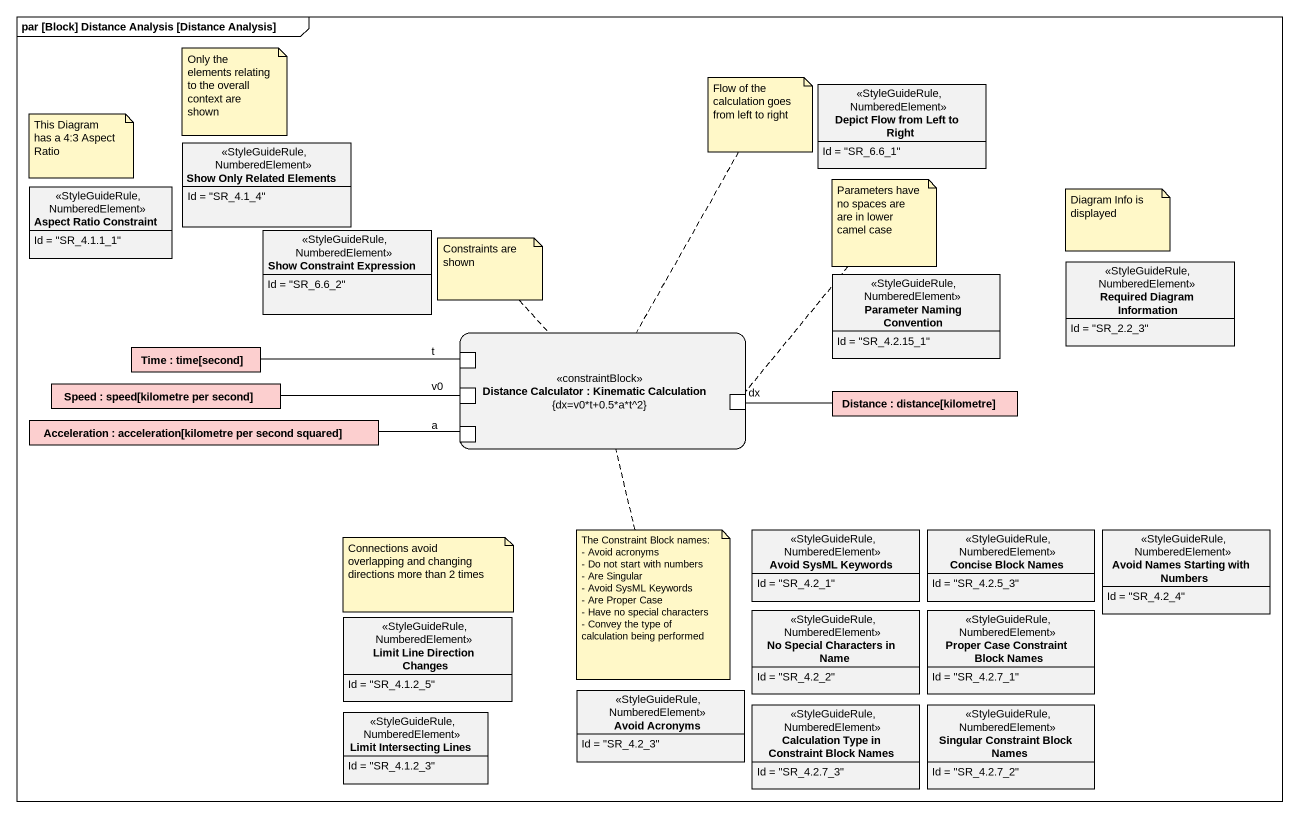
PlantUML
@startuml
mainframe par [Block] Distance Analysis [Distance Analysis]
allowmixing
hide circle
hide empty members
class "Depict Flow from Left to Right" as Depict_Flow_from_Left_to <<StyleGuideRule, NumberedElement>> {
  Id = "SR_6.6_1"
}
class "Show Only Related Elements" as Show_Only_Related_Elements <<StyleGuideRule, NumberedElement>> {
  Id = "SR_4.1_4"
}
class "Aspect Ratio Constraint" as Aspect_Ratio_Constraint <<StyleGuideRule, NumberedElement>> {
  Id = "SR_4.1.1_1"
}
class "Show Constraint Expression" as Show_Constraint_Expression <<StyleGuideRule, NumberedElement>> {
  Id = "SR_6.6_2"
}
class "Required Diagram Information" as Required_Diagram_Information <<StyleGuideRule, NumberedElement>> {
  Id = "SR_2.2_3"
}
class "Parameter Naming Convention" as Parameter_Naming_Convention <<StyleGuideRule, NumberedElement>> {
  Id = "SR_4.2.15_1"
}
rectangle "Time : time[second]" as Time #FCCFCF
rectangle "Distance Calculator : Kinematic Calculation\n{dx=v0*t+0.5*a*t^2}" as Distance_Calculator <<constraintBlock>> {
  port t
  port v0
  port dx
  port a
}
rectangle "Speed : speed[kilometre per second]" as Speed #FCCFCF
rectangle "Distance : distance[kilometre]" as Distance #FCCFCF
rectangle "Acceleration : acceleration[kilometre per second squared]" as Acceleration #FCCFCF
class "Avoid SysML Keywords" as Avoid_SysML_Keywords <<StyleGuideRule, NumberedElement>> {
  Id = "SR_4.2_1"
}
class "Concise Block Names" as Concise_Block_Names <<StyleGuideRule, NumberedElement>> {
  Id = "SR_4.2.5_3"
}
class "Avoid Names Starting with Numbers" as Avoid_Names_Starting_with <<StyleGuideRule, NumberedElement>> {
  Id = "SR_4.2_4"
}
class "Limit Line Direction Changes" as Limit_Line_Direction_Changes <<StyleGuideRule, NumberedElement>> {
  Id = "SR_4.1.2_5"
}
class "No Special Characters in Name" as No_Special_Characters_in <<StyleGuideRule, NumberedElement>> {
  Id = "SR_4.2_2"
}
class "Proper Case Constraint Block Names" as Proper_Case_Constraint <<StyleGuideRule, NumberedElement>> {
  Id = "SR_4.2.7_1"
}
class "Avoid Acronyms" as Avoid_Acronyms <<StyleGuideRule, NumberedElement>> {
  Id = "SR_4.2_3"
}
class "Limit Intersecting Lines" as Limit_Intersecting_Lines <<StyleGuideRule, NumberedElement>> {
  Id = "SR_4.1.2_3"
}
class "Calculation Type in Constraint Block Names" as Calculation_Type_in <<StyleGuideRule, NumberedElement>> {
  Id = "SR_4.2.7_3"
}
class "Singular Constraint Block Names" as Singular_Constraint_Block <<StyleGuideRule, NumberedElement>> {
  Id = "SR_4.2.7_2"
}
Time -right- t
Speed -right- v0
dx -right- Distance
a -left- Acceleration
note as N1
  Only the elements relating to the overall context are shown
end note
note top of Distance_Calculator : Flow of the calculation goes from left to right
note as N3
  This Diagram has a 4:3 Aspect Ratio
end note
note as N4
  Parameters have no spaces are are in lower camel case
end note
N4 .. dx
note as N5
  Diagram Info is displayed
end note
note top of Distance_Calculator : Constraints are shown
note as N7
  Connections avoid overlapping and changing directions more than 2 times
end note
note bottom of Distance_Calculator
  The Constraint Block names:
  - Avoid acronyms
  - Do not start with numbers
  - Are Singular
  - Avoid SysML Keywords
  - Are Proper Case
  - Have no special characters
  - Convey the type of calculation being performed
end note
@enduml
